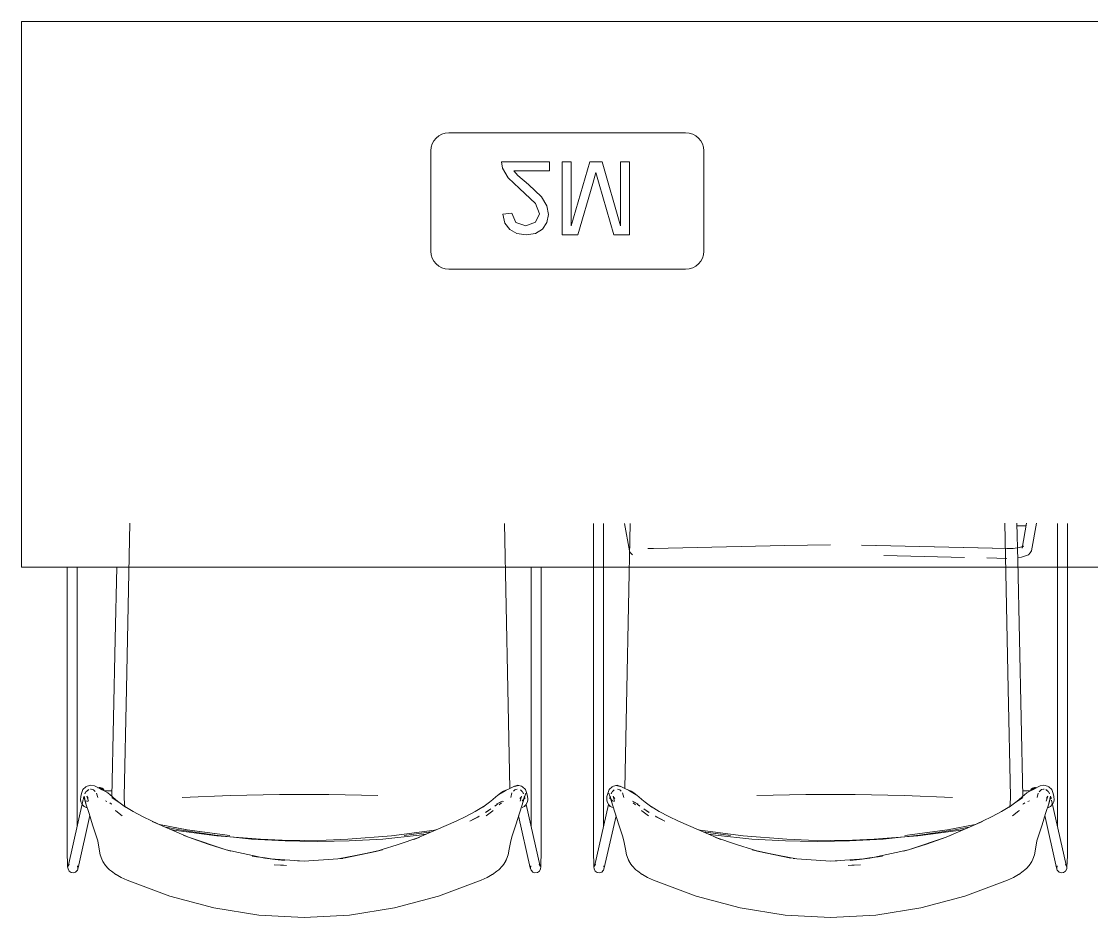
# Model space of a CAD drawing. Header units: millimetres. Extents: x 155927 to 326028, y -36033 to 97293.
# Drawn here: x 202401 to 203578, y 18546 to 19531 of the extents above; entities that cross this region are included whole.
import ezdxf

# ---------------------------------------------------------------- set-up
doc = ezdxf.new("R2010")
doc.units = ezdxf.units.MM
doc.header["$MEASUREMENT"] = 0
doc.layers.add('G-IMPT', color=8, linetype='CONTINUOUS', lineweight=9)
doc.layers.add('I-FURN', color=8, linetype='CONTINUOUS', lineweight=9)

msp = doc.modelspace()

# ---------------------------------------------------------------- linework, layer by layer
at = {"layer": 'G-IMPT'}
for p, q in [((202520.7, 18979.6), (202517, 18797.6)), ((202935.9, 18797.6), (202932.3, 18979.4)), ((203030.2, 18979.4), (203030.2, 18620.7)), ((203041.1, 18646.4), (203041.1, 18979.4)), ((203064.3, 18979.4), (203069.6, 18949.1)), ((203066.9, 18797.6), (203070.6, 18979.4)), ((203482.2, 18979.6), (203485.8, 18797.6)), ((203505.4, 18976.7), (203495.4, 18976.7)), ((203495.6, 18979.6), (203496.5, 18938.8)), ((203501.2, 18952.3), (203505.9, 18979.6)), ((203511.7, 18949.1), (203517, 18979.6)), ((203540.1, 18979.3), (203540.1, 18645.8)), ((203551, 18979.3), (203551, 18620.7)), ((203071, 18947), (203069.6, 18949.1)), ((203096.3, 18951.8), (203089.9, 18952)), ((203096.3, 18951.8), (203240.6, 18955.1)), ((203240.6, 18955.1), (203265.5, 18955.5)), ((203265.5, 18955.5), (203290.6, 18955.7)), ((203340.6, 18955.1), (203324.8, 18955.4)), ((203484.9, 18951.8), (203340.7, 18955)), ((203484.6, 18951.7), (203340.7, 18955)), ((203484.9, 18951.8), (203491.3, 18952)), ((203491.3, 18952), (203498.2, 18952.9)), ((203498.2, 18952.9), (203502.8, 18954.4)), ((203502.8, 18954.4), (203500.9, 18953)), ((203502.1, 18954.3), (203500.9, 18953)), ((203501.2, 18952.3), (203502.1, 18954.3)), ((203511.7, 18949.1), (203510.2, 18947)), ((203073, 18945), (203071, 18947)), ((203438, 18942), (203349.1, 18944)), ((203484.5, 18940.9), (203462.4, 18941.5)), ((203496.4, 18941.7), (203500.6, 18942.2)), ((203496.5, 18938.8), (203498.3, 18852.2)), ((203500.6, 18942.2), (203506.1, 18944)), ((203506.1, 18944), (203508.2, 18945)), ((203510.2, 18947), (203508.2, 18945)), ((202451.9, 18931.2), (202451.9, 18620.7)), ((202462.7, 18931.2), (202462.7, 18645.8)), ((202506.2, 18931.2), (202504.5, 18852.2)), ((202961.8, 18645.8), (202961.8, 18931.2)), ((202972.7, 18931.2), (202972.7, 18620.7)), ((202500.7, 18679.3), (202504.5, 18852.2)), ((203502.2, 18679.3), (203498.3, 18852.2)), ((202514.4, 18678.8), (202517, 18797.6)), ((202938.4, 18688.2), (202935.9, 18797.6)), ((203064.5, 18688.2), (203066.9, 18797.6)), ((203488.5, 18678.8), (203485.8, 18797.6)), ((202469.1, 18686.9), (202472.3, 18690)), ((202472.3, 18690), (202473.6, 18690.5)), ((202473.6, 18690.5), (202477.8, 18691.7)), ((202481.9, 18690.8), (202477.8, 18691.7)), ((202481.9, 18690.8), (202490.3, 18686.4)), ((202943.4, 18690.7), (202937.5, 18687.7)), ((202946.7, 18691.7), (202943, 18690.4)), ((202948.1, 18691.2), (202943, 18690.4)), ((202948.1, 18691.2), (202943.4, 18690.7)), ((202946.7, 18691.7), (202950.9, 18690.5)), ((202950.9, 18690.5), (202952.3, 18690)), ((202952.3, 18690), (202955.5, 18686.9)), ((203050.6, 18690), (203047.4, 18686.9)), ((203052, 18690.5), (203050.6, 18690)), ((203056.2, 18691.7), (203052, 18690.5)), ((203054.8, 18691.2), (203059.8, 18690.4)), ((203054.8, 18691.2), (203059.4, 18690.7)), ((203056.2, 18691.7), (203059.8, 18690.4)), ((203059.4, 18690.7), (203065.4, 18687.7)), ((203521, 18690.8), (203512.5, 18686.4)), ((203521, 18690.8), (203525, 18691.7)), ((203529.3, 18690.5), (203525, 18691.7)), ((203530.6, 18690), (203529.3, 18690.5)), ((203533.8, 18686.9), (203530.6, 18690)), ((202466.7, 18679.4), (202466.5, 18675.4)), ((202466.7, 18679.4), (202467.7, 18682.7)), ((202469.1, 18686.9), (202467.7, 18682.7)), ((202470.1, 18678.7), (202469.7, 18676.7)), ((202471.3, 18675.1), (202469.7, 18678.3)), ((202471, 18676.2), (202469.7, 18678.3)), ((202472.1, 18672.2), (202470.3, 18679.7)), ((202470.3, 18679.7), (202472.4, 18671.6)), ((202471.3, 18675.1), (202470.5, 18677.4)), ((202470.5, 18677.4), (202472.4, 18671.6)), ((202471.3, 18682.2), (202472.1, 18683.9)), ((202471.7, 18682.7), (202472.1, 18683.9)), ((202475.1, 18686.7), (202472.4, 18684.5)), ((202473.5, 18679.7), (202474.5, 18677.6)), ((202473.5, 18679.7), (202475.1, 18674.1)), ((202474.8, 18677.3), (202473.7, 18678.4)), ((202473.7, 18678.4), (202474.5, 18677.6)), ((202474, 18685.7), (202475.6, 18686.9)), ((202474, 18685.7), (202474.6, 18686.1)), ((202474.8, 18677.3), (202474.1, 18677.9)), ((202475.6, 18686.9), (202474.6, 18686.1)), ((202477.6, 18687.4), (202478.2, 18687.3)), ((202480.1, 18686.9), (202478.2, 18687.3)), ((202480.7, 18686.6), (202480.1, 18686.9)), ((202480.7, 18686.6), (202482.5, 18684.9)), ((202483.9, 18683), (202485.3, 18678.2)), ((202493.2, 18685.2), (202488.4, 18687.4)), ((202488.4, 18687.4), (202490.3, 18686.4)), ((202500.9, 18685.7), (202492.8, 18685.4)), ((202493.2, 18685.2), (202496.3, 18683.3)), ((202493.5, 18685), (202500.9, 18685.3)), ((202493.6, 18685), (202499.8, 18685.3)), ((202496.3, 18683.3), (202501.7, 18679)), ((202500.9, 18678.1), (202508.6, 18673)), ((202500.9, 18678.1), (202509.1, 18672.5)), ((202504.9, 18676), (202501.7, 18679)), ((202514.8, 18670.4), (202514.4, 18678.8)), ((202578.1, 18678.3), (202631.3, 18680.4)), ((202685.2, 18681.4), (202631.3, 18680.4)), ((202685.2, 18681.4), (202739.3, 18681.4)), ((202793.2, 18680.4), (202739.3, 18681.4)), ((202922.8, 18679), (202919.6, 18676)), ((202928.3, 18683.3), (202922.8, 18679)), ((202925.9, 18681.2), (202934.2, 18686)), ((202929.5, 18683.5), (202925.9, 18681.2)), ((202931.4, 18685.2), (202928.3, 18683.3)), ((202929.5, 18683.5), (202934.2, 18686)), ((202931.4, 18685.2), (202937.5, 18687.7)), ((202940.6, 18683.1), (202939.3, 18678.2)), ((202943.8, 18686.6), (202942.2, 18685.1)), ((202943.8, 18686.6), (202944.8, 18687.1)), ((202946.4, 18687.3), (202944.8, 18687.1)), ((202950.8, 18678.4), (202949.3, 18676.9)), ((202949.3, 18676.9), (202950.4, 18677.8)), ((202951, 18679.6), (202949.5, 18674.1)), ((202951, 18679.6), (202949.8, 18677.2)), ((202950.8, 18678.4), (202949.8, 18677.2)), ((202949.9, 18686.5), (202952.2, 18684.5)), ((202954, 18677.4), (202951.5, 18669.1)), ((202954.2, 18679.7), (202952.1, 18671.6)), ((202952.9, 18682.7), (202952.4, 18683.9)), ((202952.4, 18683.9), (202953.2, 18682.3)), ((202954.2, 18679.7), (202952.5, 18672.8)), ((202955.7, 18683), (202953.3, 18675.1)), ((202954.8, 18678.3), (202953.3, 18675.1)), ((202954.8, 18678.3), (202953.5, 18676.2)), ((202955.7, 18683), (202954, 18677.4)), ((202954.8, 18676.7), (202954.4, 18678.6)), ((202956.9, 18682.7), (202955.5, 18686.9)), ((202956.9, 18682.7), (202957.8, 18679.4)), ((202957.8, 18679.4), (202958, 18676.7)), ((202958, 18676.7), (202958.1, 18675.4)), ((203044.9, 18676.7), (203044.8, 18675.4)), ((203045, 18679.4), (203044.9, 18676.7)), ((203046, 18682.7), (203045, 18679.4)), ((203046, 18682.7), (203047.4, 18686.9)), ((203047.2, 18683), (203048.8, 18677.4)), ((203047.2, 18683), (203049.6, 18675.1)), ((203048, 18676.7), (203048.5, 18678.6)), ((203048.1, 18678.3), (203049.4, 18676.2)), ((203048.1, 18678.3), (203049.6, 18675.1)), ((203048.7, 18679.7), (203050.8, 18671.6)), ((203048.7, 18679.7), (203050.4, 18672.8)), ((203048.8, 18677.4), (203051.4, 18669.1)), ((203050.5, 18683.9), (203049.7, 18682.3)), ((203050, 18682.7), (203050.5, 18683.9)), ((203053, 18686.5), (203050.7, 18684.5)), ((203051.9, 18679.6), (203053.1, 18677.2)), ((203051.9, 18679.6), (203053.4, 18674.1)), ((203052.1, 18678.4), (203053.1, 18677.2)), ((203052.1, 18678.4), (203053.5, 18676.9)), ((203053.5, 18676.9), (203052.5, 18677.8)), ((203056.5, 18687.3), (203058.1, 18687.1)), ((203059, 18686.6), (203058.1, 18687.1)), ((203059, 18686.6), (203060.7, 18685.1)), ((203062.2, 18683.1), (203063.6, 18678.2)), ((203071.5, 18685.2), (203065.4, 18687.7)), ((203073.3, 18683.5), (203068.7, 18686)), ((203071.3, 18684.5), (203068.7, 18686)), ((203071.5, 18685.2), (203074.6, 18683.3)), ((203077, 18681.2), (203071.6, 18684.3)), ((203073.3, 18683.5), (203077, 18681.2)), ((203074.6, 18683.3), (203080, 18679)), ((203080, 18679), (203083.2, 18676)), ((203209.7, 18680.4), (203263.6, 18681.4)), ((203317.6, 18681.4), (203263.6, 18681.4)), ((203317.6, 18681.4), (203371.6, 18680.4)), ((203424.8, 18678.3), (203371.6, 18680.4)), ((203488.1, 18670.4), (203488.5, 18678.8)), ((203502, 18678.1), (203493.8, 18672.5)), ((203502, 18678.1), (203494.2, 18673)), ((203498, 18676), (203501.2, 18679)), ((203506.6, 18683.3), (203501.2, 18679)), ((203502, 18685.7), (203510.1, 18685.4)), ((203509.3, 18685), (203502, 18685.3)), ((203509.3, 18685), (203503.1, 18685.3)), ((203509.7, 18685.2), (203506.6, 18683.3)), ((203509.7, 18685.2), (203514.5, 18687.4)), ((203514.5, 18687.4), (203512.5, 18686.4)), ((203518.9, 18683), (203517.6, 18678.2)), ((203519.9, 18684.3), (203520.3, 18684.9)), ((203522.2, 18686.6), (203520.3, 18684.9)), ((203522.2, 18686.6), (203522.7, 18686.9)), ((203522.7, 18686.9), (203524.7, 18687.3)), ((203525.3, 18687.4), (203524.7, 18687.3)), ((203528.8, 18685.7), (203527.2, 18686.9)), ((203527.2, 18686.9), (203528.3, 18686.1)), ((203527.8, 18686.7), (203530.4, 18684.5)), ((203529.4, 18679.7), (203527.8, 18674.1)), ((203528.1, 18677.3), (203529.1, 18678.4)), ((203528.1, 18677.3), (203528.8, 18677.9)), ((203528.8, 18685.7), (203528.3, 18686.1)), ((203529.4, 18679.7), (203528.4, 18677.6)), ((203529.1, 18678.4), (203528.4, 18677.6)), ((203532.5, 18679.7), (203530.5, 18671.6)), ((203532.4, 18677.4), (203530.5, 18671.6)), ((203531.2, 18682.7), (203530.7, 18683.9)), ((203531.5, 18682.2), (203530.7, 18683.9)), ((203530.8, 18672.2), (203532.5, 18679.7)), ((203531.6, 18675.1), (203533.1, 18678.3)), ((203531.6, 18675.1), (203532.4, 18677.4)), ((203531.8, 18676.2), (203533.1, 18678.3)), ((203532.7, 18678.7), (203533.2, 18676.7)), ((203533.8, 18686.9), (203535.2, 18682.7)), ((203536.2, 18679.4), (203535.2, 18682.7)), ((203536.2, 18679.4), (203536.4, 18675.4)), ((202469.5, 18675.9), (202452.9, 18602.3)), ((202466.8, 18673.7), (202466.5, 18675.4)), ((202466.8, 18673.7), (202466.8, 18673.4)), ((202466.8, 18673.4), (202468.2, 18670.5)), ((202468.4, 18670.3), (202468.2, 18670.5)), ((202468.4, 18670.3), (202470.3, 18668.4)), ((202472.8, 18667.2), (202470.3, 18668.4)), ((202470.5, 18668.3), (202470.3, 18668.4)), ((202472.9, 18667.2), (202470.3, 18668.4)), ((202470.5, 18668.3), (202472.9, 18667.2)), ((202471, 18676.2), (202471.4, 18675.9)), ((202472.1, 18672.2), (202475.9, 18660.5)), ((202472.8, 18667.2), (202472.9, 18667.2)), ((202474.3, 18673.8), (202472.9, 18674.6)), ((202495.3, 18673.8), (202493.9, 18674.4)), ((202498.5, 18672.1), (202500.1, 18671)), ((202500.7, 18670.7), (202500.1, 18671)), ((202504.9, 18676), (202509.1, 18672.5)), ((202508.6, 18673), (202516, 18667.6)), ((202515.5, 18667.5), (202514.8, 18670.4)), ((202524.2, 18662.7), (202515.2, 18668.1)), ((202516, 18667.6), (202515.2, 18668.1)), ((202909.3, 18668.1), (202900.3, 18662.7)), ((202915.9, 18673), (202908.6, 18667.6)), ((202909.3, 18668.1), (202908.6, 18667.6)), ((202917.5, 18665.5), (202911.5, 18661.5)), ((202917.5, 18665.5), (202913.5, 18662.8)), ((202915.9, 18673), (202919.6, 18676)), ((202924.8, 18670.8), (202921.7, 18668.7)), ((202922.3, 18669.1), (202921.7, 18668.7)), ((202922.3, 18669.1), (202924.8, 18670.8)), ((202926.6, 18672.4), (202923.9, 18670.7)), ((202924.4, 18671), (202923.9, 18670.7)), ((202926.6, 18672.4), (202924.4, 18671)), ((202929.8, 18674), (202926, 18672.1)), ((202926.6, 18672.4), (202926, 18672.1)), ((202929, 18672.3), (202926.5, 18670.2)), ((202926.6, 18672.4), (202929.8, 18674)), ((202930.2, 18673.2), (202931.4, 18673.9)), ((202944.7, 18648), (202951.5, 18669.1)), ((202953.5, 18676.2), (202951.7, 18674.6)), ((202951.8, 18667.2), (202951.7, 18667.2)), ((202951.8, 18667.2), (202954, 18668.3)), ((202952.1, 18671.6), (202952.5, 18672.8)), ((202954, 18668.3), (202954.2, 18668.4)), ((202956.3, 18670.5), (202954.2, 18668.4)), ((202954.5, 18668.7), (202956.3, 18670.5)), ((202954.5, 18668.7), (202956.1, 18670.3)), ((202957.8, 18673.7), (202956.1, 18670.3)), ((202956.1, 18670.3), (202957.7, 18673.4)), ((202956.1, 18670.3), (202956.3, 18670.5)), ((202971.6, 18602.3), (202956.2, 18670.5)), ((202957.8, 18673.7), (202956.3, 18670.5)), ((202957.8, 18673.7), (202957.7, 18673.4)), ((202957.8, 18673.7), (202958.1, 18675.4)), ((203031.3, 18602.3), (203046.6, 18670.5)), ((203045.1, 18673.7), (203044.8, 18675.4)), ((203045.1, 18673.7), (203046.8, 18670.3)), ((203045.1, 18673.7), (203045.2, 18673.4)), ((203045.1, 18673.7), (203046.6, 18670.5)), ((203046.8, 18670.3), (203045.2, 18673.4)), ((203048.4, 18668.7), (203046.6, 18670.5)), ((203046.8, 18670.3), (203046.6, 18670.5)), ((203046.6, 18670.5), (203048.7, 18668.4)), ((203048.4, 18668.7), (203046.8, 18670.3)), ((203048.9, 18668.3), (203048.7, 18668.4)), ((203051.1, 18667.2), (203048.9, 18668.3)), ((203049.4, 18676.2), (203051.2, 18674.6)), ((203050.8, 18671.6), (203050.4, 18672.8)), ((203051.1, 18667.2), (203051.2, 18667.2)), ((203053, 18673.6), (203051.2, 18674.6)), ((203058.2, 18648), (203051.4, 18669.1)), ((203076.3, 18672.4), (203073.1, 18674)), ((203073.1, 18674), (203076.8, 18672.1)), ((203073.9, 18672.3), (203076.4, 18670.2)), ((203076.3, 18672.4), (203076.8, 18672.1)), ((203076.3, 18672.4), (203078.4, 18671)), ((203076.3, 18672.4), (203079, 18670.7)), ((203080.6, 18669.1), (203078.1, 18670.8)), ((203078.1, 18670.8), (203081.2, 18668.7)), ((203078.4, 18671), (203079, 18670.7)), ((203080.6, 18669.1), (203081.2, 18668.7)), ((203087, 18673), (203083.2, 18676)), ((203085.4, 18665.5), (203091.3, 18661.5)), ((203085.4, 18665.5), (203089.4, 18662.8)), ((203087, 18673), (203094.3, 18667.6)), ((203093.6, 18668.1), (203094.3, 18667.6)), ((203093.6, 18668.1), (203102.5, 18662.7)), ((203478.7, 18662.7), (203487.6, 18668.1)), ((203494.2, 18673), (203486.9, 18667.6)), ((203486.9, 18667.6), (203487.6, 18668.1)), ((203487.4, 18667.5), (203488.1, 18670.4)), ((203498, 18676), (203493.8, 18672.5)), ((203502.2, 18670.7), (203502.8, 18671)), ((203504.4, 18672.1), (203502.8, 18671)), ((203507.6, 18673.8), (203509.5, 18674.6)), ((203530.8, 18672.2), (203527, 18660.5)), ((203530, 18667.2), (203532.6, 18668.4)), ((203532.4, 18668.3), (203530, 18667.2)), ((203530.1, 18667.2), (203530, 18667.2)), ((203530.1, 18667.2), (203532.6, 18668.4)), ((203532.4, 18668.3), (203532.6, 18668.4)), ((203534.4, 18670.3), (203532.6, 18668.4)), ((203533.5, 18675.3), (203549.9, 18602.3)), ((203534.4, 18670.3), (203534.6, 18670.5)), ((203536.1, 18673.4), (203534.6, 18670.5)), ((203536.1, 18673.7), (203536.4, 18675.4)), ((203536.1, 18673.7), (203536.1, 18673.4)), ((202463.8, 18600.7), (202476.7, 18658.3)), ((202475.9, 18660.5), (202479.8, 18648)), ((202504.6, 18663.7), (202505.1, 18663.3)), ((202505.1, 18663.3), (202512.4, 18658)), ((202534.6, 18657.2), (202524.2, 18662.7)), ((202534.6, 18657.2), (202545.2, 18652)), ((202879.3, 18652), (202889.9, 18657.2)), ((202889.9, 18657.2), (202900.3, 18662.7)), ((202904.7, 18657.5), (202894.3, 18652)), ((202894.3, 18652), (202903.7, 18657)), ((202904.7, 18657.5), (202903.7, 18657)), ((202911.5, 18661.5), (202913.5, 18662.8)), ((202912.2, 18658), (202919.5, 18663.3)), ((202920, 18663.7), (202919.5, 18663.3)), ((202947.9, 18658.1), (202960.7, 18600.7)), ((203055, 18658.1), (203042.1, 18600.7)), ((203082.9, 18663.7), (203083.4, 18663.3)), ((203090.7, 18658), (203083.4, 18663.3)), ((203091.3, 18661.5), (203089.4, 18662.8)), ((203098.2, 18657.5), (203108.6, 18652)), ((203098.2, 18657.5), (203099.1, 18657)), ((203108.6, 18652), (203099.1, 18657)), ((203113, 18657.2), (203102.5, 18662.7)), ((203123.6, 18652), (203113, 18657.2)), ((203468.2, 18657.2), (203457.6, 18652)), ((203468.2, 18657.2), (203478.7, 18662.7)), ((203497.8, 18663.3), (203490.5, 18658)), ((203498.3, 18663.7), (203497.8, 18663.3)), ((203527, 18660.5), (203523.1, 18648)), ((203539.1, 18600.7), (203526.2, 18658.3)), ((202479.8, 18648), (202483.7, 18636)), ((202554.6, 18647.8), (202545.2, 18652)), ((202554.6, 18647.8), (202545.2, 18651.9)), ((202585.2, 18634.7), (202545.2, 18651.9)), ((202583.6, 18642.6), (202553.3, 18648.4)), ((202553.3, 18648.4), (202583.4, 18642.7)), ((202575.4, 18642.5), (202560.3, 18645.4)), ((202569, 18642.4), (202565.9, 18643)), ((202616.3, 18636), (202569, 18642.4)), ((202575.4, 18642.5), (202614.5, 18636.6)), ((202630.7, 18636.2), (202583.4, 18642.7)), ((202583.6, 18642.6), (202630.7, 18636.2)), ((202808.2, 18636), (202855.5, 18642.4)), ((202879.3, 18652), (202832.9, 18632.1)), ((202855.5, 18642.4), (202858.1, 18642.9)), ((202940.9, 18636), (202944.7, 18648)), ((203062, 18636), (203058.2, 18648)), ((203123.6, 18652), (203170, 18632.1)), ((203147.4, 18642.4), (203144.8, 18642.9)), ((203194.7, 18636), (203147.4, 18642.4)), ((203372.2, 18636.2), (203419.4, 18642.7)), ((203419.3, 18642.6), (203372.2, 18636.2)), ((203386.5, 18636), (203433.8, 18642.4)), ((203427.5, 18642.5), (203388.3, 18636.6)), ((203417.7, 18634.7), (203457.7, 18651.9)), ((203419.3, 18642.6), (203449.6, 18648.4)), ((203449.6, 18648.4), (203419.4, 18642.7)), ((203427.5, 18642.5), (203442.6, 18645.4)), ((203433.8, 18642.4), (203437, 18643)), ((203448.3, 18647.8), (203457.6, 18652)), ((203448.3, 18647.8), (203457.7, 18651.9)), ((203523.1, 18648), (203519.2, 18636)), ((202485.4, 18630.4), (202483.7, 18636)), ((202487, 18621.2), (202485.4, 18630.4)), ((202579.4, 18636.9), (202585.2, 18634.7)), ((202579.4, 18636.9), (202585.2, 18634.7)), ((202585.2, 18634.7), (202626.4, 18620.6)), ((202585.2, 18634.7), (202606.7, 18626.7)), ((202585.2, 18634.7), (202606.7, 18626.7)), ((202614.5, 18636.6), (202654.3, 18632.5)), ((202664.1, 18632.2), (202616.3, 18636)), ((202654.3, 18632.5), (202691.4, 18630.4)), ((202664.1, 18632.2), (202688.2, 18631.2)), ((202688.2, 18631.2), (202712.3, 18630.9)), ((202691.4, 18630.4), (202707.6, 18630.1)), ((202707.6, 18630.1), (202726.5, 18629.7)), ((202712.3, 18630.9), (202736.4, 18631.3)), ((202745.3, 18630.1), (202726.5, 18629.7)), ((202760.4, 18632.2), (202736.4, 18631.3)), ((202745.3, 18630.1), (202761.6, 18630.4)), ((202808.2, 18636), (202760.4, 18632.2)), ((202798.7, 18632.5), (202761.6, 18630.4)), ((202798.7, 18632.5), (202838.5, 18636.6)), ((202814.3, 18626.1), (202839.3, 18634.7)), ((202851.9, 18640.3), (202822.3, 18636.2)), ((202851.9, 18640.3), (202822.3, 18636.2)), ((202839.3, 18634.7), (202832.9, 18632.1)), ((202846.1, 18637.8), (202838.5, 18636.6)), ((202939.2, 18630.4), (202937.6, 18621.2)), ((202939.2, 18630.4), (202940.9, 18636)), ((203063.7, 18630.4), (203062, 18636)), ((203063.7, 18630.4), (203065.3, 18621.2)), ((203150.9, 18640.3), (203180.6, 18636.2)), ((203151, 18640.3), (203180.6, 18636.2)), ((203156.8, 18637.8), (203164.4, 18636.6)), ((203188.6, 18626.1), (203163.6, 18634.7)), ((203163.6, 18634.7), (203170, 18632.1)), ((203204.2, 18632.5), (203164.4, 18636.6)), ((203194.7, 18636), (203242.5, 18632.2)), ((203204.2, 18632.5), (203241.2, 18630.4)), ((203257.5, 18630.1), (203241.2, 18630.4)), ((203242.5, 18632.2), (203266.5, 18631.3)), ((203257.5, 18630.1), (203276.4, 18629.7)), ((203290.6, 18630.9), (203266.5, 18631.3)), ((203295.2, 18630.1), (203276.4, 18629.7)), ((203314.7, 18631.2), (203290.6, 18630.9)), ((203311.5, 18630.4), (203295.2, 18630.1)), ((203348.6, 18632.5), (203311.5, 18630.4)), ((203338.7, 18632.2), (203314.7, 18631.2)), ((203338.7, 18632.2), (203386.5, 18636)), ((203388.3, 18636.6), (203348.6, 18632.5)), ((203417.7, 18634.7), (203376.5, 18620.6)), ((203417.7, 18634.7), (203396.2, 18626.7)), ((203417.7, 18634.7), (203396.2, 18626.7)), ((203423.4, 18636.9), (203417.7, 18634.7)), ((203423.4, 18636.9), (203417.7, 18634.7)), ((203515.9, 18621.2), (203517.5, 18630.4)), ((203517.5, 18630.4), (203519.2, 18636)), ((202451.9, 18614.5), (202451.9, 18620.7)), ((202487, 18621.2), (202488.1, 18615.1)), ((202626.4, 18620.6), (202606.7, 18626.7)), ((202606.7, 18626.7), (202626.4, 18620.7)), ((202631.6, 18619.2), (202626.4, 18620.7)), ((202668.9, 18611.3), (202626.4, 18620.6)), ((202626.4, 18620.6), (202631.6, 18619.2)), ((202755.6, 18611.7), (202791.1, 18618.7)), ((202798.2, 18620.6), (202755.7, 18611.3)), ((202791.1, 18618.7), (202755.7, 18611.3)), ((202791.1, 18618.7), (202798.1, 18620.9)), ((202798.2, 18620.6), (202791.1, 18618.7)), ((202814.3, 18626.1), (202798.1, 18620.9)), ((202937.6, 18621.2), (202936.5, 18615.1)), ((202972.7, 18620.7), (202972.6, 18614.5)), ((203030.2, 18620.7), (203030.2, 18614.5)), ((203065.3, 18621.2), (203066.4, 18615.1)), ((203188.6, 18626.1), (203204.8, 18620.9)), ((203204.7, 18620.6), (203211.8, 18618.7)), ((203204.7, 18620.6), (203247.2, 18611.3)), ((203211.8, 18618.7), (203204.8, 18620.9)), ((203247.3, 18611.7), (203211.8, 18618.7)), ((203211.8, 18618.7), (203247.2, 18611.3)), ((203334, 18611.3), (203376.5, 18620.6)), ((203371.3, 18619.2), (203376.5, 18620.7)), ((203376.5, 18620.6), (203371.3, 18619.2)), ((203376.5, 18620.6), (203396.2, 18626.7)), ((203396.2, 18626.7), (203376.5, 18620.7)), ((203515.9, 18621.2), (203514.8, 18615.1)), ((203551, 18614.5), (203551, 18620.7)), ((202451.9, 18614.5), (202452.1, 18607.3)), ((202452.1, 18607.3), (202452.3, 18602)), ((202489.9, 18610.2), (202488.1, 18615.1)), ((202489.9, 18610.2), (202491.1, 18607.9)), ((202492.6, 18605.4), (202491.1, 18607.9)), ((202655.1, 18613.8), (202662.3, 18612.5)), ((202655.1, 18613.8), (202669.2, 18611.7)), ((202668.9, 18611.3), (202690.5, 18608.9)), ((202668.9, 18611.3), (202680.2, 18610)), ((202669.2, 18611.7), (202680.2, 18610)), ((202712.3, 18608.3), (202675.3, 18610.6)), ((202675.3, 18610.6), (202680.2, 18610)), ((202690.5, 18608.9), (202680.2, 18610)), ((202712.3, 18608.3), (202704.8, 18608.4)), ((202712.3, 18608.3), (202704.8, 18608.4)), ((202749.2, 18610.8), (202712.3, 18608.3)), ((202749.2, 18610.6), (202755.6, 18611.7)), ((202749.2, 18610.8), (202754.6, 18611.2)), ((202749.2, 18610.6), (202752.7, 18611)), ((202931.7, 18604.9), (202934.7, 18610.2)), ((202934.1, 18609.2), (202931.7, 18604.9)), ((202931.9, 18605.4), (202933.5, 18607.9)), ((202933.5, 18607.9), (202934.7, 18610.2)), ((202934.1, 18609.2), (202934.7, 18610.2)), ((202936.5, 18615.1), (202934.7, 18610.2)), ((202972.2, 18602), (202972.5, 18607.3)), ((202972.5, 18607.3), (202972.6, 18614.5)), ((203030.4, 18607.3), (203030.2, 18614.5)), ((203030.7, 18602), (203030.4, 18607.3)), ((203066.4, 18615.1), (203068.2, 18610.2)), ((203068.8, 18609.2), (203068.2, 18610.2)), ((203071.2, 18604.9), (203068.2, 18610.2)), ((203069.4, 18607.9), (203068.2, 18610.2)), ((203068.8, 18609.2), (203071.2, 18604.9)), ((203070.9, 18605.4), (203069.4, 18607.9)), ((203253.7, 18610.6), (203247.3, 18611.7)), ((203253.7, 18610.8), (203249.5, 18611.1)), ((203253.7, 18610.6), (203250.2, 18611)), ((203253.7, 18610.8), (203290.6, 18608.3)), ((203290.6, 18608.3), (203327.6, 18610.6)), ((203290.6, 18608.3), (203298.1, 18608.4)), ((203290.6, 18608.3), (203298.1, 18608.4)), ((203334, 18611.3), (203312.4, 18608.9)), ((203312.4, 18608.9), (203322.6, 18610)), ((203333.7, 18611.7), (203322.6, 18610)), ((203334, 18611.3), (203322.6, 18610)), ((203327.6, 18610.6), (203322.6, 18610)), ((203347.8, 18613.8), (203333.7, 18611.7)), ((203347.8, 18613.8), (203340.6, 18612.5)), ((203510.3, 18605.4), (203511.8, 18607.9)), ((203513, 18610.2), (203511.8, 18607.9)), ((203513, 18610.2), (203514.8, 18615.1)), ((203550.8, 18607.3), (203550.5, 18602)), ((203551, 18614.5), (203550.8, 18607.3)), ((202452.3, 18602), (202452.7, 18599.6)), ((202452.7, 18599.6), (202453.9, 18597.3)), ((202452.9, 18602.3), (202454, 18604.5)), ((202453.8, 18604.2), (202454, 18604.5)), ((202453.9, 18597.3), (202456, 18595.8)), ((202458.7, 18595.4), (202456, 18595.8)), ((202458.7, 18595.4), (202460.8, 18596.1)), ((202461.2, 18596.5), (202460.8, 18596.1)), ((202461.2, 18596.5), (202463, 18598.2)), ((202463, 18598.2), (202462.7, 18597.9)), ((202463.8, 18600.7), (202463, 18598.2)), ((202463.1, 18603.1), (202463.5, 18600.5)), ((202463.2, 18602.8), (202463.5, 18600.5)), ((202492.9, 18604.9), (202492.6, 18605.4)), ((202492.9, 18604.9), (202494.4, 18603)), ((202494.4, 18603), (202496.6, 18600.5)), ((202496.6, 18600.5), (202498.4, 18598.7)), ((202500.5, 18597), (202498.4, 18598.7)), ((202505.4, 18593.6), (202500.5, 18597)), ((202689.4, 18603.6), (202679.2, 18604.1)), ((202679.2, 18604.1), (202692.8, 18603.4)), ((202924, 18597), (202919.1, 18593.6)), ((202924, 18597), (202926.1, 18598.7)), ((202927.9, 18600.5), (202926.1, 18598.7)), ((202927.9, 18600.5), (202928.4, 18601.1)), ((202930.2, 18603), (202928.4, 18601.1)), ((202931.7, 18604.9), (202930.2, 18603)), ((202931.7, 18604.9), (202931.9, 18605.4)), ((202960.7, 18600.7), (202961.6, 18598.2)), ((202961.5, 18603.1), (202961, 18600.5)), ((202961.3, 18602.8), (202961, 18600.5)), ((202961.6, 18598.2), (202961.9, 18597.9)), ((202963.7, 18596.1), (202961.9, 18597.9)), ((202963.7, 18596.1), (202965.8, 18595.4)), ((202968.5, 18595.8), (202965.8, 18595.4)), ((202970.7, 18597.3), (202968.5, 18595.8)), ((202971.6, 18602.3), (202970.6, 18604.4)), ((202970.6, 18604.4), (202970.8, 18604.2)), ((202971.9, 18599.6), (202970.7, 18597.3)), ((202971.9, 18599.6), (202972.2, 18602)), ((203031, 18599.6), (203030.7, 18602)), ((203031, 18599.6), (203032.2, 18597.3)), ((203031.3, 18602.3), (203032.3, 18604.4)), ((203032.3, 18604.4), (203032.1, 18604.2)), ((203032.2, 18597.3), (203034.4, 18595.8)), ((203034.4, 18595.8), (203037, 18595.4)), ((203039.2, 18596.1), (203037, 18595.4)), ((203039.2, 18596.1), (203041, 18597.9)), ((203041.3, 18598.2), (203041, 18597.9)), ((203042.1, 18600.7), (203041.3, 18598.2)), ((203041.4, 18603.1), (203041.9, 18600.5)), ((203041.5, 18602.8), (203041.9, 18600.5)), ((203071.2, 18604.9), (203070.9, 18605.4)), ((203071.2, 18604.9), (203072.7, 18603)), ((203072.7, 18603), (203074.4, 18601.1)), ((203074.9, 18600.5), (203074.4, 18601.1)), ((203074.9, 18600.5), (203076.8, 18598.7)), ((203078.9, 18597), (203076.8, 18598.7)), ((203078.9, 18597), (203083.7, 18593.6)), ((203323.7, 18604.1), (203310.1, 18603.4)), ((203314.2, 18603.6), (203323.7, 18604.1)), ((203497.5, 18593.6), (203502.4, 18597)), ((203502.4, 18597), (203504.4, 18598.7)), ((203506.3, 18600.5), (203504.4, 18598.7)), ((203508.5, 18603), (203506.3, 18600.5)), ((203510, 18604.9), (203508.5, 18603)), ((203510, 18604.9), (203510.3, 18605.4)), ((203539.1, 18600.7), (203539.9, 18598.2)), ((203539.8, 18603.1), (203539.3, 18600.5)), ((203539.7, 18602.8), (203539.3, 18600.5)), ((203541.7, 18596.5), (203539.9, 18598.2)), ((203539.9, 18598.2), (203540.2, 18597.9)), ((203541.7, 18596.5), (203542, 18596.1)), ((203544.2, 18595.4), (203542, 18596.1)), ((203544.2, 18595.4), (203546.8, 18595.8)), ((203549, 18597.3), (203546.8, 18595.8)), ((203549.9, 18602.3), (203548.9, 18604.5)), ((203549.1, 18604.2), (203548.9, 18604.5)), ((203550.2, 18599.6), (203549, 18597.3)), ((203550.5, 18602), (203550.2, 18599.6)), ((202505.4, 18593.6), (202505.7, 18593.4)), ((202511.3, 18590.2), (202505.7, 18593.4)), ((202517.7, 18587.4), (202511.3, 18590.2)), ((202564.5, 18569.8), (202517.7, 18587.4)), ((202860, 18569.8), (202906.7, 18587.3)), ((202906.7, 18587.3), (202913.2, 18590.2)), ((202918.8, 18593.4), (202913.2, 18590.2)), ((202918.8, 18593.4), (202919.1, 18593.6)), ((203084, 18593.4), (203083.7, 18593.6)), ((203084, 18593.4), (203089.6, 18590.2)), ((203096.1, 18587.3), (203089.6, 18590.2)), ((203142.9, 18569.8), (203096.1, 18587.3)), ((203438.3, 18569.8), (203485.2, 18587.4)), ((203485.2, 18587.4), (203491.6, 18590.2)), ((203491.6, 18590.2), (203497.2, 18593.4)), ((203497.5, 18593.6), (203497.2, 18593.4)), ((202613, 18556.8), (202564.5, 18569.8)), ((202860, 18569.8), (202811.6, 18556.8)), ((203142.9, 18569.8), (203191.3, 18556.8)), ((203389.9, 18556.8), (203438.3, 18569.8)), ((202613, 18556.8), (202662.4, 18548.7)), ((202712.3, 18546.1), (202662.4, 18548.7)), ((202712.3, 18546.1), (202762.2, 18548.7)), ((202811.6, 18556.8), (202762.2, 18548.7)), ((203191.3, 18556.8), (203240.7, 18548.7)), ((203290.6, 18546.1), (203240.7, 18548.7)), ((203290.6, 18546.1), (203340.5, 18548.7)), ((203389.9, 18556.8), (203340.5, 18548.7))]:
    msp.add_line(p, q, dxfattribs=at)
at = {"layer": 'I-FURN'}
for p, q in [((203601.6, 19531.2), (202401.5, 19531.2)), ((202401.5, 19531.2), (202401.5, 18931.2)), ((203131.4, 19408.8), (202871.4, 19408.8)), ((202851.4, 19388.8), (202851.4, 19278.8)), ((203151.4, 19278.8), (203151.4, 19388.8)), ((202982, 19377), (202929.2, 19377)), ((202929.2, 19377), (202930.3, 19370)), ((202982, 19366.9), (202982, 19377)), ((202995.8, 19377), (202995.8, 19296.6)), ((203005.8, 19377), (202995.8, 19377)), ((203026, 19377), (203005.8, 19306.6)), ((203005.8, 19306.6), (203005.8, 19377)), ((203039.6, 19377), (203026, 19377)), ((203059.8, 19306.6), (203039.6, 19377)), ((203069.9, 19377), (203059.8, 19377)), ((203059.8, 19377), (203059.8, 19306.6)), ((203069.9, 19296.6), (203069.9, 19377)), ((202930.3, 19370), (202936.4, 19359.4)), ((202936.4, 19359.4), (202949, 19347.7)), ((202947.1, 19361.8), (202942.5, 19366.9)), ((202942.5, 19366.9), (202982, 19366.9)), ((202958.6, 19352.1), (202947.1, 19361.8)), ((203029.5, 19353.2), (203032.8, 19365.1)), ((203032.8, 19365.1), (203036.4, 19352.3)), ((202949, 19347.7), (202966.3, 19331)), ((202973, 19338.4), (202958.6, 19352.1)), ((203013.1, 19296.6), (203029.5, 19353.2)), ((203036.4, 19352.3), (203052.6, 19296.6)), ((202978.9, 19328.5), (202973, 19338.4)), ((202966.3, 19331), (202970.7, 19319.6)), ((202980.7, 19319), (202978.9, 19328.5)), ((202940.5, 19320.5), (202930.5, 19319.2)), ((202930.5, 19319.2), (202932.9, 19309.5)), ((202944.8, 19310.3), (202940.5, 19320.5)), ((202970.7, 19319.6), (202966.6, 19310.4)), ((202979.1, 19310.2), (202980.7, 19319)), ((202932.9, 19309.5), (202938.2, 19302.4)), ((202938.2, 19302.4), (202946, 19298)), ((202955.9, 19306.6), (202944.8, 19310.3)), ((202966.6, 19310.4), (202955.9, 19306.6)), ((202966.3, 19298.2), (202974.1, 19303)), ((202974.1, 19303), (202979.1, 19310.2)), ((202946, 19298), (202956.1, 19296.6)), ((202956.1, 19296.6), (202966.3, 19298.2)), ((202995.8, 19296.6), (203013.1, 19296.6)), ((203052.6, 19296.6), (203069.9, 19296.6)), ((202871.4, 19258.8), (203131.4, 19258.8)), ((202401.5, 18931.2), (203601.6, 18931.2)), ((202485.5, 18688.7), (202487, 18689.2)), ((202487, 18689.2), (202488.2, 18689.2)), ((202492.1, 18686.7), (202487, 18689.2)), ((202487, 18689.2), (202491.3, 18687.6)), ((202487, 18689.2), (202489.3, 18688.9)), ((202487, 18689.2), (202490.3, 18688.4)), ((202488.2, 18689.2), (202489.3, 18688.9)), ((202489.3, 18688.9), (202490.3, 18688.4)), ((202491.3, 18687.6), (202490.3, 18688.4)), ((203510.8, 18686.7), (203515.9, 18689.2)), ((203515.9, 18689.2), (203511.6, 18687.6)), ((203511.6, 18687.6), (203512.5, 18688.4)), ((203515.9, 18689.2), (203512.5, 18688.4)), ((203513.6, 18688.9), (203512.5, 18688.4)), ((203514.7, 18689.2), (203513.6, 18688.9)), ((203515.9, 18689.2), (203513.6, 18688.9)), ((203515.9, 18689.2), (203514.7, 18689.2)), ((203517.4, 18688.7), (203515.9, 18689.2)), ((202492.1, 18686.7), (202488.3, 18687.4)), ((202492.1, 18686.7), (202489.5, 18686.9)), ((202492.1, 18686.7), (202490, 18686.7)), ((202492.1, 18686.7), (202490.4, 18686.5)), ((202492.1, 18686.7), (202490.6, 18686.4)), ((202492.1, 18686.7), (202491.3, 18687.6)), ((202492.1, 18686.7), (202492.3, 18685.5)), ((203510.8, 18686.7), (203510.6, 18685.5)), ((203510.8, 18686.7), (203511.6, 18687.6)), ((203510.8, 18686.7), (203514.6, 18687.4)), ((203510.8, 18686.7), (203513.4, 18686.9)), ((203510.8, 18686.7), (203512.2, 18686.4)), ((203510.8, 18686.7), (203512.9, 18686.7)), ((203510.8, 18686.7), (203512.5, 18686.5))]:
    msp.add_line(p, q, dxfattribs=at)
for centre, start, end in [((202871.4, 19388.8), 90, 180), ((203131.4, 19388.8), 0, 90), ((202871.4, 19278.8), 180, 270), ((203131.4, 19278.8), 270, 0)]:
    msp.add_arc(centre, 20, start, end, dxfattribs=at)

doc.saveas('drawing.dxf')
